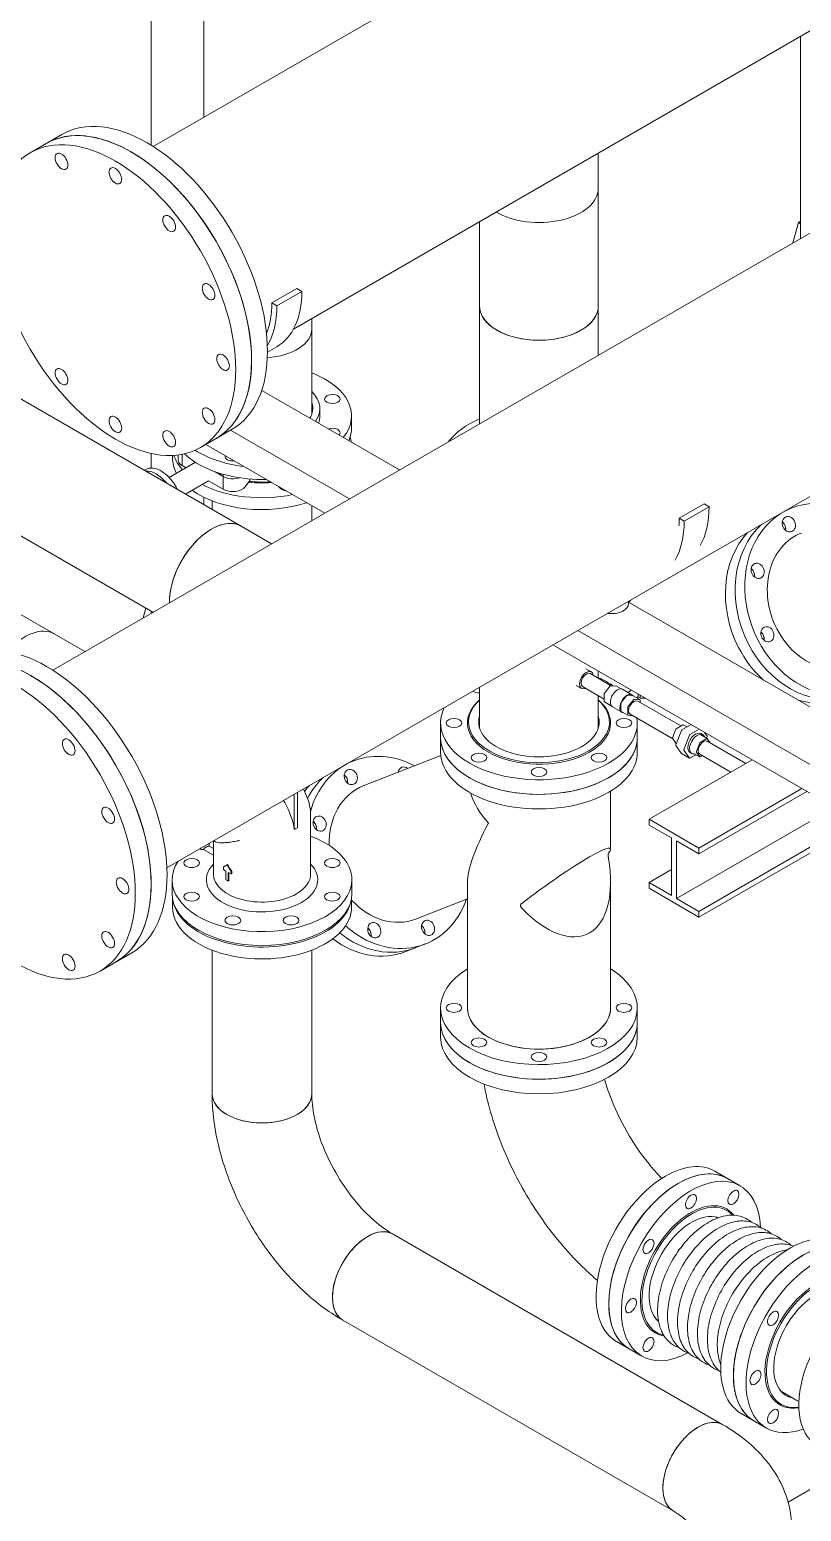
# Model space of a CAD drawing. Header units: millimetres. Extents: x -312439 to 477422, y -331570 to 212570.
# Drawn here: x 412228 to 412898, y 89697 to 90985 of the extents above; entities that cross this region are included whole.
import ezdxf

# ---------------------------------------------------------------- set-up
doc = ezdxf.new("R2010")
doc.units = ezdxf.units.MM

msp = doc.modelspace()

# ---------------------------------------------------------------- linework, layer by layer
at = {"color": 0, "linetype": 'Continuous', "lineweight": 0, "extrusion": (1.25969e-16, 0.816497, 0.57735)}
for p, q in [((412247.642, 90428.053), (413864.798, 91361.719)), ((412333.117, 91305.395), (412333.117, 90884.163)), ((412379.051, 91278.876), (412379.051, 90908.549)), ((412334.891, 90883.053), (412893.372, 91205.492)), ((412346.797, 90256.31), (413963.954, 91189.976)), ((412456.849, 90724.475), (412982.618, 91028.028)), ((412897.324, 90978.783), (412897.324, 90803.147)), ((411626.544, 90887.188), (412334.715, 90478.325)), ((412228.098, 90877.689), (412255.642, 90893.591)), ((412721.603, 90701.695), (412721.603, 90877.331)), ((412897.324, 90818.191), (412895.389, 90817.074)), ((412618.528, 90642.184), (412618.528, 90817.82)), ((412890.536, 90799.228), (412895.389, 90817.074)), ((412895.389, 90817.074), (412897.324, 90815.957)), ((412459.692, 90759.651), (412438.039, 90747.15)), ((412464.023, 90757.151), (412442.369, 90744.649)), ((412464.023, 90757.151), (412459.692, 90759.651)), ((412438.039, 90747.15), (412442.369, 90744.649)), ((412472.718, 90650.395), (412472.718, 90733.637)), ((412442.219, 90708.956), (412434.178, 90704.314)), ((412173.364, 90690.502), (412411.294, 90553.133)), ((412548.855, 90601.958), (412429.165, 90671.062)), ((412479.67, 90648.951), (412479.67, 90655.302)), ((412507.23, 90638.649), (412507.23, 90648.951)), ((412376.005, 90621.507), (412403.548, 90637.409)), ((412505.548, 90576.955), (412402.194, 90636.627)), ((412333.117, 90616.347), (412333.117, 90603.618)), ((412351.668, 90612.446), (412351.668, 90614.642)), ((412356.703, 90615.079), (412356.703, 90610.534)), ((412360.111, 90615.63), (412360.111, 90605.783)), ((412363.251, 90615.072), (412361.707, 90615.963)), ((412483.895, 90564.454), (412380.54, 90624.125)), ((412328.314, 90602.331), (412327.207, 90601.681)), ((412371.619, 90608.618), (412348.922, 90595.284)), ((412360.111, 90605.783), (412363.481, 90603.837)), ((412395.777, 90596.294), (412388.615, 90600.429)), ((412011.168, 90596.858), (412275.594, 90444.192)), ((412382.876, 90592.64), (412363.046, 90580.989)), ((412382.876, 90592.64), (412395.777, 90585.193)), ((412396.001, 90598.107), (412395.777, 90596.294)), ((412395.777, 90596.294), (412395.777, 90585.193)), ((412414.887, 90587.295), (412418.863, 90592.836)), ((412418.863, 90594.16), (412418.863, 90592.836)), ((412443.783, 90587.612), (412444.011, 90587.295)), ((412379.051, 90578.241), (412379.051, 90571.749)), ((412386.179, 90567.633), (412386.179, 90575.129)), ((412472.718, 90558.001), (412472.718, 90570.906)), ((412813.523, 90572.479), (412791.87, 90559.977)), ((412817.854, 90569.978), (412796.201, 90557.477)), ((412817.854, 90569.978), (412813.523, 90572.479)), ((412885.275, 90567.201), (412889.509, 90568.858)), ((412437.788, 90537.834), (412411.294, 90553.131)), ((412791.87, 90559.977), (412796.201, 90557.477)), ((412747.894, 90485.943), (412747.894, 90487.884)), ((413189.92, 90231.84), (412747.894, 90487.043)), ((412326.329, 90473.483), (412328.605, 90481.852)), ((412333.117, 90479.247), (412333.117, 90477.402)), ((413146.613, 90206.836), (412703.859, 90462.46)), ((413146.613, 90181.833), (412682.206, 90449.959)), ((412710.776, 90429.277), (412715.451, 90426.578)), ((412732.827, 90414.412), (412714.526, 90424.977)), ((412721.603, 90420.891), (412721.603, 90427.212)), ((412618.528, 90377.541), (412618.528, 90413.194)), ((412702.49, 90414.729), (412707.08, 90412.079)), ((412726.77, 90402.845), (412708.004, 90413.68)), ((412726.77, 90400.726), (412726.77, 90407.526)), ((412726.927, 90407.929), (412732.027, 90414.274)), ((412732.34, 90414.455), (412737.44, 90414)), ((412737.505, 90413.98), (412741.384, 90411.74)), ((412741.218, 90399.678), (412746.318, 90406.023)), ((412742.632, 90411.347), (412750.861, 90406.597)), ((412746.631, 90406.204), (412751.732, 90405.748)), ((412750.391, 90410.592), (412747.166, 90408.73)), ((412758, 90403.594), (412758, 90406.199)), ((412721.603, 90377.541), (412721.603, 90405.828)), ((412726.862, 90400.523), (412732.896, 90397.039)), ((412733.861, 90396.154), (412742.089, 90391.404)), ((412741.061, 90392.474), (412741.061, 90399.275)), ((412747.124, 90388.974), (412747.124, 90395.775)), ((412747.281, 90396.178), (412752.381, 90402.523)), ((412751.796, 90405.728), (412757.859, 90402.228)), ((412752.694, 90402.704), (412757.795, 90402.248)), ((412755.46, 90404.358), (412754.815, 90403.986)), ((412793.325, 90379.483), (412755.799, 90401.149)), ((412758, 90403.594), (412755.921, 90404.794)), ((412757.951, 90402.026), (412757.951, 90399.906)), ((412762.511, 90403.594), (412758, 90403.594)), ((412584.629, 90382.092), (412584.629, 90356.689)), ((412741.153, 90392.272), (412747.216, 90388.772)), ((412751.895, 90388.339), (412747.281, 90388.752)), ((412786.337, 90368.454), (412749.276, 90389.851)), ((412755.503, 90382.092), (412755.503, 90356.689)), ((412795.161, 90380.542), (412789.271, 90377.142)), ((412802.264, 90380.643), (412794.247, 90376.014)), ((412798.755, 90378.617), (412795.382, 90380.564)), ((412789, 90376.805), (412786.056, 90369.215)), ((412786.056, 90368.854), (412789, 90364.665)), ((412793.906, 90375.59), (412789.007, 90362.965)), ((412800.835, 90371.59), (412795.936, 90358.965)), ((412809.193, 90376.643), (412801.176, 90372.014)), ((412815.948, 90368.541), (412810.058, 90365.141)), ((412816.169, 90368.563), (412810.812, 90371.656)), ((412810.828, 90372.824), (412812.4, 90371.916)), ((412816.212, 90370.671), (412813.941, 90373.901)), ((412815.68, 90368.845), (412816.212, 90370.216)), ((412818.883, 90364.727), (412816.219, 90368.517)), ((412789.007, 90362.511), (412793.906, 90355.542)), ((412789.539, 90364.336), (412789.05, 90364.619)), ((412800.897, 90351.483), (412793.968, 90355.484)), ((412795.936, 90358.51), (412800.835, 90351.541)), ((412801.176, 90351.511), (412806.464, 90354.564)), ((412801.321, 90356.357), (412802.893, 90355.449)), ((412809.837, 90352.617), (412804.48, 90355.71)), ((412809.788, 90364.804), (412806.843, 90357.214)), ((412806.843, 90356.853), (412809.788, 90352.663)), ((412836.689, 90339.383), (412809.742, 90354.941)), ((412849.734, 90346.915), (412816.265, 90366.239)), ((412504.75, 90347.504), (412508.984, 90349.162)), ((412517.469, 90327.491), (412584.771, 90353.844)), ((412765.731, 90298.416), (412855.208, 90350.076)), ((412810.058, 90352.639), (412811.894, 90353.699)), ((412457.49, 90320.219), (412457.49, 90289.434)), ((412460.305, 90321.844), (412460.305, 90291.059)), ((412468.221, 90318.435), (412465.454, 90324.817)), ((412732.229, 90322.851), (412732.229, 90272.413)), ((412809.037, 90273.412), (412898.515, 90325.072)), ((412809.037, 90268.412), (412902.846, 90322.572)), ((412789.549, 90229.657), (412926.665, 90308.82)), ((412471.708, 90250.82), (412471.708, 90301.626)), ((412809.037, 90273.412), (412765.731, 90298.416)), ((412765.731, 90298.416), (412765.731, 90293.415)), ((412765.731, 90293.415), (412785.219, 90282.163)), ((412809.037, 90218.405), (412946.153, 90297.569)), ((412809.037, 90213.405), (412950.483, 90295.069)), ((412387.19, 90250.82), (412387.19, 90279.631)), ((412388.195, 90279.298), (412387.493, 90279.806)), ((412785.219, 90282.163), (412785.219, 90232.157)), ((412789.549, 90279.663), (412809.037, 90268.412)), ((412789.549, 90229.657), (412789.549, 90279.663)), ((412375.148, 90272.679), (412375.757, 90272.327)), ((412378.672, 90272.278), (412387.19, 90267.36)), ((412382.926, 90277.169), (412383.535, 90276.818)), ((412383.62, 90275.135), (412387.19, 90273.074)), ((412809.037, 90268.412), (412809.037, 90273.412)), ((412356.084, 90261.672), (412356.084, 90261.26)), ((412396.303, 90257.162), (412395.867, 90256.91)), ((412395.867, 90254.877), (412395.867, 90256.91)), ((412398.115, 90245.728), (412398.115, 90253.37)), ((412399.566, 90259.043), (412399.133, 90258.793)), ((412400.188, 90244.531), (412400.188, 90252.173)), ((412400.622, 90244.781), (412400.622, 90251.943)), ((412403.232, 90253.161), (412402.796, 90252.91)), ((412402.796, 90250.876), (412402.796, 90252.91)), ((412403.232, 90251.128), (412403.232, 90253.161)), ((412765.731, 90243.409), (412785.219, 90254.66)), ((412351.361, 90233.867), (412351.361, 90245.819)), ((412400.622, 90244.781), (412400.188, 90244.531)), ((412403.232, 90251.128), (412402.796, 90250.876)), ((412507.536, 90233.867), (412507.536, 90245.819)), ((412607.902, 90243.516), (412607.902, 90134.561)), ((412732.229, 90243.833), (412732.229, 90134.561)), ((412765.731, 90243.409), (412765.731, 90238.408)), ((412785.219, 90232.157), (412765.731, 90243.409)), ((412351.668, 90221.966), (412351.668, 90229.879)), ((412507.23, 90221.966), (412507.23, 90229.879)), ((412562.799, 90211.722), (412607.902, 90229.382)), ((412765.731, 90238.408), (412809.037, 90213.405)), ((412809.037, 90218.405), (412789.549, 90229.657)), ((412809.037, 90213.405), (412809.037, 90218.405)), ((412554.432, 90183.452), (412571.285, 90190.051)), ((412288.756, 90166.507), (412316.299, 90182.409)), ((412386.179, 90184.649), (412386.179, 90059.551)), ((412472.718, 90184.649), (412472.718, 90059.551)), ((412584.629, 90134.561), (412584.629, 90109.158)), ((412755.503, 90134.561), (412755.503, 90109.158)), ((412844.805, 89979.885), (412822.805, 89992.587)), ((412823.619, 89952.867), (412825.243, 89951.929)), ((412829.918, 89772.314), (412542.872, 89938.041)), ((412786.649, 89697.369), (412499.603, 89863.096)), ((412772.174, 89863.76), (412773.797, 89862.823)), ((412759.368, 89831.904), (412737.368, 89844.606)), ((412892.123, 89794.401), (412880.643, 89801.029)), ((412845.635, 89782.098), (412867.635, 89769.396)), ((412886.459, 89704.926), (412917.46, 89722.824))]:
    msp.add_line(p, q, dxfattribs=at)
at = {"color": 0, "linetype": 'Continuous', "lineweight": 0}
msp.add_arc((412429.449, 90301.626), 42.259, 0, 23.438949, dxfattribs=at)
for centre, major_axis, ratio, start_param, end_param in [((412329.595, 90765.5), (73.953, -128.091), 0.57735027, 0, 3.14159265), ((412315.823, 90757.549), (73.953, -128.091), 0.57735027, 0, 3.14159265), ((412315.823, 90757.549), (-73.953, 128.091), 0.57735027, 3.14159265, 6.28318531), ((412670.066, 90846.738), (-51.538, 0), 0.57735027, 0.76549832, 3.14159265), ((412389.578, 90800.131), (52.64, -91.175), 0.57735027, 0, 0.78539816), ((412367.925, 90787.63), (49.578, -85.871), 0.57735027, 0.41774675, 0.78539816), ((412367.925, 90787.63), (-52.64, 91.175), 0.57735027, 3.45104114, 3.92699082), ((412670.066, 90744.438), (-51.538, 0), 0.57735027, 0, 2.35619449), ((412670.066, 90744.438), (-51.538, 0), 0.57735027, 0, 3.14159265), ((412670.066, 90744.438), (-51.538, 0), 0.57735027, 2.35619449, 3.14159265), ((412429.449, 90724.407), (-43.27, 0), 0.57735027, 1.6777437, 3.14159265), ((412429.449, 90648.951), (-77.781, 0), 0.57735027, 2.70904475, 4.12246336), ((412429.449, 90655.302), (-50.221, 0), 0.57735027, 2.74635841, 3.67400436), ((412429.449, 90655.302), (-44.096, 0), 0.57735027, 2.80419588, 3.33554568), ((412429.449, 90648.951), (-50.221, 0), 0.57735027, 2.92096037, 3.14159265), ((412490.559, 90634.337), (-6.737, 0), 0.57735027, 2.74889357, 5.26308645), ((412429.449, 90638.649), (-77.781, 0), 0.57735027, 2.88879875, 3.14159265), ((412670.066, 90607.121), (85.437, 0), 0.57735027, 2.21833582, 2.73478989), ((412490.559, 90634.337), (-6.737, 0), 0.57735027, 2.59089518, 2.74889357), ((412429.449, 90622.747), (-77.781, 0), 0.57735027, 3.21670002, 3.3195861), ((412429.449, 90612.446), (-77.781, 0), 0.57735027, 0, 0.3041974), ((412429.449, 90622.747), (-77.781, 0), 0.57735027, 0.17993104, 0.47916548), ((412368.339, 90621.635), (-11.637, 0), 0.57735027, 0.98987599, 1.03977437), ((412429.449, 90638.649), (-77.781, 0), 0.57735027, 0.52664368, 0.7824175), ((412429.449, 90648.951), (-77.781, 0), 0.57735027, 0.72653182, 1.36710055), ((412404.136, 90613.669), (-6.737, 0), 0.57735027, 6.11129483, 8.02587212), ((412337.32, 90577.172), (13.299, -22.637), 0.58236072, 1.82934796, 2.85681604), ((412341.613, 90579.694), (13.299, -22.637), 0.58236072, 1.46371236, 3.14159265), ((412368.339, 90610.534), (-11.637, 0), 0.57735027, 0, 0.7854281), ((412429.449, 90638.649), (-77.781, 0), 0.57735027, 0.78710212, 1.61749931), ((412429.449, 90622.747), (-77.781, 0), 0.57735027, 0.8369849, 1.91951811), ((412404.136, 90600.967), (11.637, 0), 0.57735027, 3.44340421, 5.24143388), ((412404.136, 90589.866), (11.637, 0), 0.57735027, 3.91088252, 5.89048623), ((412429.449, 90623.548), (-56.958, 0), 0.57735027, 1.36486036, 1.71923493), ((412429.449, 90624.348), (-56.958, 0), 0.57735027, 1.37434468, 1.69766024), ((412454.761, 90589.866), (11.637, 0), 0.57735027, 3.53429174, 4.36797508), ((412429.449, 90612.446), (-77.781, 0), 0.57735027, 0.67591198, 2.09242104), ((412920.659, 90489.303), (-31.151, 79.556), 0.81338956, 5.52720378, 7.97661991), ((412743.41, 90612.959), (52.64, -91.175), 0.57735027, 0.32390773, 0.78539816), ((412385.525, 90508.498), (25.769, 44.633), 0.57735027, 0, 2.37609433), ((412385.525, 90508.5), (25.769, 44.633), 0.57735027, 6.27399027, 8.63940969), ((412721.756, 90600.457), (-52.64, 91.175), 0.57735027, 3.46550039, 3.92699082), ((412721.756, 90600.457), (49.578, -85.871), 0.57735027, 0.70397868, 0.78539816), ((412912.233, 90486.003), (31.151, -79.556), 0.81338956, 3.44016636, 4.83502726), ((412912.233, 90486.003), (-31.151, 79.556), 0.81338956, 0.29857371, 1.69343461), ((412878.689, 90551.53), (2.479, -6.33), 0.81338956, 1.69343461, 2.18320084), ((412878.689, 90551.53), (-2.479, 6.33), 0.81338956, 4.09998447, 5.32479349), ((412878.689, 90551.53), (2.479, -6.33), 0.81338956, 0.95839181, 1.69343461), ((412903.807, 90482.704), (31.151, -79.556), 0.81338956, 3.51535622, 4.83502726), ((412920.659, 90489.303), (-22.665, 57.884), 0.81338956, 0, 1.69343461), ((412851.614, 90511.033), (2.479, -6.33), 0.81338956, 1.69343461, 2.18320084), ((412851.614, 90511.033), (-2.479, 6.33), 0.81338956, 4.09998447, 5.32479349), ((412851.614, 90511.033), (2.479, -6.33), 0.81338956, 0.95839181, 1.69343461), ((412732.583, 90485.943), (15.311, 0), 0.57735027, 4.5115448, 6.28318531), ((412670.066, 90506.708), (-85.437, 0), 0.57735027, 2.72685956, 2.77398842), ((412242.346, 90310.5), (73.953, -128.091), 0.57735027, 0, 3.14159265), ((412223.332, 90414.855), (25.769, 44.633), 0.57735027, 0, 1.21447712), ((412860.048, 90455.875), (2.479, -6.33), 0.81338956, 1.69343461, 2.18320084), ((412860.048, 90455.875), (-2.479, 6.33), 0.81338956, 4.09998447, 5.32479349), ((412860.048, 90455.875), (2.479, -6.33), 0.81338956, 0.95839181, 1.69343461), ((412920.659, 90489.303), (-22.665, 57.884), 0.81338956, 1.69343461, 3.14159265), ((412228.574, 90302.549), (73.953, -128.091), 0.57735027, 0, 3.14159265), ((412228.574, 90302.549), (-73.953, 128.091), 0.57735027, 3.14159265, 6.28318531), ((412903.807, 90482.704), (31.151, -79.556), 0.81338956, 4.83502726, 5.26460357), ((412912.233, 90486.003), (31.151, -79.556), 0.81338956, 4.83502726, 6.16330208), ((412912.233, 90486.003), (-31.151, 79.556), 0.81338956, 1.69343461, 3.02170942), ((412920.659, 90489.303), (-31.151, 79.556), 0.81338956, 1.69343461, 2.90162807), ((412711.265, 90419.329), (-4.186, -7.25), 0.57735027, 2.46416131, 6.96061665), ((412711.265, 90419.329), (3.261, 5.649), 0.57735027, 0, 3.14159265), ((412670.066, 90382.092), (-85.437, 0), 0.57735027, 3.85112705, 4.06484949), ((412617.881, 90412.221), (-6.798, 0), 0.57735027, 0.67717659, 1.66610878), ((412727.083, 90407.707), (0.221, 0.383), 0.57735027, 1.30899694, 2.35619449), ((412738.246, 90403.751), (4.386, 7.596), 0.57735027, 0.78539816, 3.14159265), ((412732.184, 90414.052), (0.221, 0.383), 0.57735027, 0.26179939, 1.30899694), ((412737.284, 90413.596), (0.221, 0.383), 0.57735027, 0, 0.26179939), ((412738.246, 90403.751), (4.386, 7.596), 0.57735027, 0, 0.78539816), ((412746.475, 90399), (4.386, 7.596), 0.57735027, 0.78539816, 3.3966675), ((412746.475, 90405.801), (0.221, 0.383), 0.57735027, 0.26179939, 1.30899694), ((412746.475, 90399), (4.386, 7.596), 0.57735027, 6.02811046, 7.06858347), ((412753.476, 90407.793), (-1.983, 3.435), 0.57735027, 3.14159265, 4.2465216), ((412670.066, 90382.092), (-85.437, 0), 0.57735027, 6.00850537, 8.6393798), ((412670.066, 90382.092), (62.164, 0), 0.57735027, 2.54822804, 5.49778714), ((412670.066, 90382.892), (61.184, 0), 0.57735027, 2.57241108, 5.49778714), ((412670.066, 90382.892), (61.184, 0), 0.57735027, 5.49778714, 6.85236688), ((412670.066, 90382.092), (62.164, 0), 0.57735027, 5.49778714, 6.87654992), ((412727.083, 90400.906), (-0.221, -0.383), 0.57735027, 5.49778714, 6.28318531), ((412741.374, 90399.456), (0.221, 0.383), 0.57735027, 1.30899694, 2.35619449), ((412747.437, 90395.955), (0.221, 0.383), 0.57735027, 1.30899694, 2.35619449), ((412752.538, 90395.5), (3.261, 5.649), 0.57735027, 0, 3.14159265), ((412751.575, 90405.345), (0.221, 0.383), 0.57735027, 0, 0.26179939), ((412752.538, 90402.3), (0.221, 0.383), 0.57735027, 0.26179939, 1.30899694), ((412757.638, 90401.845), (0.221, 0.383), 0.57735027, 5.49778714, 6.54498469), ((412903.807, 90482.704), (31.151, -79.556), 0.81338956, 5.7128324, 6.28318531), ((412670.066, 90382.892), (52.364, 0), 0.57735027, 2.96365333, 5.49778714), ((412670.066, 90382.892), (52.364, 0), 0.57735027, 5.49778714, 6.46112463), ((412670.066, 90382.092), (-85.437, 0), 0.57735027, 2.35619449, 3.23003374), ((412741.374, 90392.655), (-0.221, -0.383), 0.57735027, 5.49778714, 6.28318531), ((412747.437, 90389.155), (-0.221, -0.383), 0.57735027, 5.49778714, 6.54498469), ((412795.161, 90380.181), (0.221, 0.383), 0.57735027, 0, 0.78539816), ((412670.066, 90369.391), (85.437, 0), 0.57735027, 3.14159265, 6.28318531), ((412670.066, 90369.391), (85.437, 0), 0.57735027, 3.14159265, 5.49778714), ((412670.066, 90369.391), (85.437, 0), 0.57735027, 5.49778714, 6.28318531), ((412786.326, 90369.191), (-0.221, -0.383), 0.57735027, 4.97418837, 6.02138592), ((412789.271, 90376.781), (-0.221, -0.383), 0.57735027, 3.92699082, 4.97418837), ((412794.247, 90375.56), (-0.278, -0.482), 0.57735027, 3.92699082, 4.97418837), ((412806.074, 90364.591), (-4.754, -8.234), 0.57735027, 3.14159265, 6.28318531), ((412807.646, 90363.683), (-4.754, -8.234), 0.57735027, 2.67421922, 6.75055874), ((412801.176, 90371.559), (-0.278, -0.482), 0.57735027, 3.92699082, 4.97418837), ((412815.948, 90368.18), (0.221, 0.383), 0.57735027, 6.02138592, 7.06858347), ((412815.871, 90370.247), (0.278, 0.482), 0.57735027, 4.97418837, 6.02138592), ((412540.134, 90269.607), (-31.151, 79.556), 0.81338956, 5.52720378, 7.10416283), ((412670.066, 90356.689), (85.437, 0), 0.57735027, 3.14159265, 6.28318531), ((412789.348, 90362.935), (-0.278, -0.482), 0.57735027, 4.97418837, 6.02138592), ((412789.271, 90365.002), (-0.221, -0.383), 0.57735027, 6.02138592, 6.28318531), ((412794.247, 90355.966), (-0.278, -0.482), 0.57735027, 6.02138592, 6.28318531), ((412796.277, 90358.934), (-0.278, -0.482), 0.57735027, 4.97418837, 6.02138592), ((412807.114, 90357.19), (-0.221, -0.383), 0.57735027, 4.97418837, 6.02138592), ((412813.003, 90360.59), (3.261, 5.649), 0.57735027, 0, 3.14159265), ((412810.058, 90364.779), (-0.221, -0.383), 0.57735027, 3.92699082, 4.97418837), ((412553.315, 90337.245), (-2.479, 6.33), 0.81338956, 5.33912535, 7.22724526), ((412801.176, 90351.965), (-0.278, -0.482), 0.57735027, 6.02138592, 7.06858347), ((412810.058, 90353), (-0.221, -0.383), 0.57735027, 6.02138592, 7.06858347), ((412531.708, 90266.307), (31.151, -79.556), 0.81338956, 3.44016636, 3.75641728), ((412531.708, 90266.307), (-31.151, 79.556), 0.81338956, 0.29857371, 0.61482462), ((412498.164, 90331.834), (2.479, -6.33), 0.81338956, 1.69343461, 2.18320084), ((412498.164, 90331.834), (-2.479, 6.33), 0.81338956, 4.09998447, 5.32479349), ((412498.164, 90331.834), (2.479, -6.33), 0.81338956, 0.95839181, 1.69343461), ((412523.281, 90263.008), (31.151, -79.556), 0.81338956, 3.51535622, 3.60763954), ((412540.134, 90269.607), (-22.665, 57.884), 0.81338956, 0, 1.16199555), ((412670.066, 90320.482), (55.866, -38.121), 0.71518683, 3.88875876, 4.38100904), ((412428.041, 90300.813), (-21.106, 36.557), 0.57735027, 4.09086735, 4.71209124), ((412458.897, 90284.624), (3.584, 6.208), 0.57735027, 0.5040342, 1.06676213), ((412471.089, 90291.337), (2.479, -6.33), 0.81338956, 1.69343461, 2.18320084), ((412471.089, 90291.337), (-2.479, 6.33), 0.81338956, 4.09998447, 5.32479349), ((412471.089, 90291.337), (2.479, -6.33), 0.81338956, 0.95839181, 1.69343461), ((412670.066, 90320.482), (58.782, 86.144), 0.23478059, 2.02481455, 2.81021271), ((412670.172, 90320.524), (22.665, -57.884), 0.81338956, 4.83355998, 4.84177519), ((412670.066, 90320.731), (42.317, -86.739), 0.52498709, 4.75049638, 4.75577704), ((412429.449, 90245.819), (-78.087, 0), 0.57735027, 5.91803403, 10.42373876), ((412420.335, 90312.964), (-41.768, -33.575), 0.21132487, 0.45756061, 0.50408975), ((412368.368, 90260.426), (-6.829, 0), 0.57735027, 2.35619449, 5.49778714), ((412379.646, 90269.872), (3.981, 6.895), 0.57735027, 1.37487642, 1.54794814), ((412381.146, 90269.006), (3.368, 5.834), 0.57735027, 0.23927687, 1.33151946), ((412379.646, 90269.872), (3.981, 6.895), 0.57735027, 0.02284819, 0.19591991), ((412490.53, 90260.426), (-6.829, 0), 0.57735027, 2.35619449, 5.49778714), ((412670.066, 90227.165), (62.002, 45.805), 0.09789593, 5.96786838, 8.02490344), ((412670.066, 90289.081), (41.906, -90.433), 0.50772236, 5.30028158, 7.35731664), ((412368.368, 90260.426), (-6.829, 0), 0.57735027, 5.49778714, 8.6393798), ((412429.449, 90245.819), (-48.384, 0), 0.57735027, 5.77456605, 8.6393798), ((412429.449, 90276.296), (42.871, 24.736), 0.00028422, 3.81226072, 3.92679689), ((412429.449, 90270.264), (-42.872, 0), 0.57735027, 0.67083205, 0.7511986), ((412429.449, 90276.296), (42.259, 24.382), 0.00028422, 3.81059287, 3.92679645), ((412429.449, 90276.294), (-30.32, 52.481), 0.57753972, 1.57060218, 1.68513796), ((412429.449, 90276.294), (-29.887, 51.731), 0.57753972, 1.57060175, 1.68680491), ((412429.449, 90270.264), (-42.872, 0), 0.57735027, 0.81959773, 0.899904), ((412429.449, 90245.819), (-48.384, 0), 0.57735027, 2.35619449, 3.65021191), ((412490.53, 90260.426), (-6.829, 0), 0.57735027, 5.49778714, 8.6393798), ((412429.449, 90250.82), (-42.259, 0), 0.57735027, 0, 2.35619449), ((412429.449, 90262.621), (-42.872, 0), 0.57735027, 0.7511986, 0.81959773), ((412429.449, 90250.82), (-42.259, 0), 0.57735027, 2.35619449, 3.14159265), ((412429.449, 90233.867), (-78.087, 0), 0.57735027, 0, 3.14159265), ((412429.449, 90232.267), (77.781, 0), 0.57735027, 3.2346128, 4.3196899), ((412368.368, 90231.212), (-6.829, 0), 0.57735027, 5.49778714, 8.6393798), ((412368.368, 90231.212), (-6.829, 0), 0.57735027, 2.35619449, 5.49778714), ((412429.449, 90232.267), (77.781, 0), 0.57735027, 4.3196899, 6.19016516), ((412490.53, 90231.212), (-6.829, 0), 0.57735027, 5.49778714, 8.6393798), ((412490.53, 90231.212), (-6.829, 0), 0.57735027, 2.35619449, 5.49778714), ((412540.134, 90269.607), (-31.151, 79.556), 0.81338956, 2.13300307, 3.89757418), ((412540.134, 90269.607), (-22.665, 57.884), 0.81338956, 2.01178128, 3.14159265), ((412429.449, 90221.966), (-77.781, 0), 0.57735027, 0, 1.17809725), ((412404.148, 90210.554), (-6.829, 0), 0.57735027, 5.49778714, 8.6393798), ((412404.148, 90210.554), (-6.829, 0), 0.57735027, 2.35619449, 5.49778714), ((412429.449, 90221.966), (-77.781, 0), 0.57735027, 1.17809725, 3.14159265), ((412454.75, 90210.554), (-6.829, 0), 0.57735027, 5.49778714, 8.6393798), ((412454.75, 90210.554), (-6.829, 0), 0.57735027, 2.35619449, 5.49778714), ((412518.527, 90198.669), (2.479, -6.33), 0.81338956, 1.69343461, 2.18320084), ((412518.527, 90198.669), (-2.479, 6.33), 0.81338956, 4.09998447, 5.32479349), ((412518.527, 90198.669), (2.479, -6.33), 0.81338956, 0.95839181, 1.69343461), ((412565.251, 90200.781), (2.479, -6.33), 0.81338956, 1.69343461, 2.18320084), ((412565.251, 90200.781), (-2.479, 6.33), 0.81338956, 4.09998447, 5.32479349), ((412565.251, 90200.781), (2.479, -6.33), 0.81338956, 0.95839181, 1.69343461), ((412523.281, 90263.008), (31.151, -79.556), 0.81338956, 5.36724698, 6.28318531), ((412531.708, 90266.307), (31.151, -79.556), 0.81338956, 5.32898924, 6.28318531), ((412531.708, 90266.307), (-31.151, 79.556), 0.81338956, 2.18739659, 3.14159265), ((412670.066, 90134.561), (-85.437, 0), 0.57735027, 5.52720378, 7.06858347), ((412670.066, 90134.561), (-85.437, 0), 0.57735027, 0.78539816, 3.89757418), ((412670.066, 90134.561), (62.164, 0), 0.57735027, 3.14159265, 6.28318531), ((412670.066, 90134.561), (-62.164, 0), 0.57735027, 0, 0.78539816), ((412670.066, 90134.561), (-62.164, 0), 0.57735027, 0.78539816, 3.14159265), ((412670.066, 90121.859), (-85.437, 0), 0.57735027, 0, 0.78539816), ((412670.066, 90121.859), (85.437, 0), 0.57735027, 3.14159265, 6.28318531), ((412670.066, 90121.859), (-85.437, 0), 0.57735027, 0.78539816, 3.14159265), ((412670.066, 90109.158), (-85.437, 0), 0.57735027, 0, 3.14159265), ((412429.449, 90059.551), (43.27, 0), 0.57735027, 3.14159265, 5.49778714), ((412429.449, 90059.551), (-43.27, 0), 0.57735027, 0, 0.78539816), ((412429.449, 90059.551), (-43.27, 0), 0.57735027, 0.78539816, 3.14159265), ((412429.449, 90059.551), (43.27, 0), 0.57735027, 5.49778714, 6.28318531), ((412791.086, 89912.245), (42.718, 73.99), 0.57735027, 0, 3.14159265), ((412802.086, 89905.895), (-42.718, -73.99), 0.57735027, 2.40088063, 7.02389733), ((412780.087, 89918.596), (-42.718, -73.99), 0.57735027, 3.14159265, 3.92699082), ((412780.087, 89918.596), (-42.718, -73.99), 0.57735027, 3.92699082, 6.28318531), ((412791.086, 89912.245), (42.718, 73.99), 0.57735027, 0.78539816, 3.14159265), ((412791.086, 89912.245), (42.718, 73.99), 0.57735027, 0, 0.78539816), ((412802.086, 89905.895), (-31.082, -53.835), 0.57735027, 2.91551375, 6.50926421), ((412802.779, 89905.494), (30.592, 52.987), 0.57735027, 6.09968131, 9.60828196), ((412802.779, 89905.494), (26.182, 45.349), 0.57735027, 0.10748611, 3.03410655), ((412521.238, 89900.568), (-21.635, -37.473), 0.57735027, 3.14159265, 6.28318531), ((412888.353, 89856.088), (-42.718, -73.99), 0.57735027, 3.14159265, 6.28318531), ((412521.238, 89900.568), (21.635, 37.473), 0.57735027, 0.78539816, 3.14159265), ((412521.238, 89900.568), (21.635, 37.473), 0.57735027, 0, 0.78539816), ((412899.353, 89849.737), (42.718, 73.99), 0.57735027, 0, 3.14159265), ((412899.353, 89849.737), (-42.718, -73.99), 0.57735027, 3.14159265, 6.28318531), ((412910.353, 89843.387), (-42.718, -73.99), 0.57735027, 3.20000298, 6.88878068), ((412910.353, 89843.387), (-31.082, -53.835), 0.57735027, 2.69380341, 6.73097455), ((412911.046, 89842.987), (-30.592, -52.987), 0.57735027, 2.71673712, 6.70804084), ((412911.046, 89842.987), (-26.182, -45.349), 0.57735027, 2.96365333, 6.46112463), ((412949.892, 89820.559), (38.278, 66.3), 0.57735027, 0.53677507, 3.14159265), ((412808.284, 89734.842), (-21.635, -37.473), 0.57735027, 3.14159265, 6.28318531), ((412808.284, 89734.842), (-21.635, -37.473), 0.57735027, 3.14159265, 5.49778714), ((412808.284, 89734.842), (-21.635, -37.473), 0.57735027, 5.49778714, 6.28318531)]:
    msp.add_ellipse(centre, major_axis=major_axis, ratio=ratio, start_param=start_param, end_param=end_param, dxfattribs=at)
for centre, major_axis, ratio in [((412302.052, 90749.598), (-73.953, 128.091), 0.57735027), ((412255.28, 90870.144), (-3.889, 6.736), 0.57735027), ((412302.052, 90857.612), (-3.889, 6.736), 0.57735027), ((412348.823, 90816.137), (-3.889, 6.736), 0.57735027), ((412383.062, 90756.833), (-3.889, 6.736), 0.57735027), ((412395.594, 90695.591), (-3.889, 6.736), 0.57735027), ((412255.28, 90683.059), (-3.889, 6.736), 0.57735027), ((412490.559, 90663.565), (-6.737, 0), 0.57735027), ((412383.062, 90648.82), (-3.889, 6.736), 0.57735027), ((412302.052, 90641.584), (-3.889, 6.736), 0.57735027), ((412348.823, 90629.052), (-3.889, 6.736), 0.57735027), ((412887.116, 90554.829), (-2.479, 6.33), 0.81338956), ((412860.04, 90514.333), (-2.479, 6.33), 0.81338956), ((412868.475, 90459.174), (-2.479, 6.33), 0.81338956), ((412214.803, 90294.598), (-73.953, 128.091), 0.57735027), ((412596.266, 90382.092), (-6.798, 0), 0.57735027), ((412743.866, 90382.092), (-6.798, 0), 0.57735027), ((412261.574, 90361.137), (-3.889, 6.736), 0.57735027), ((412617.881, 90351.964), (-6.798, 0), 0.57735027), ((412722.25, 90351.964), (-6.798, 0), 0.57735027), ((412506.591, 90335.133), (-2.479, 6.33), 0.81338956), ((412670.066, 90339.484), (-6.798, 0), 0.57735027), ((412295.813, 90301.834), (-3.889, 6.736), 0.57735027), ((412479.515, 90294.636), (-2.479, 6.33), 0.81338956), ((412308.345, 90240.591), (-3.889, 6.736), 0.57735027), ((412295.813, 90193.82), (-3.889, 6.736), 0.57735027), ((412526.953, 90201.968), (-2.479, 6.33), 0.81338956), ((412573.678, 90204.08), (-2.479, 6.33), 0.81338956), ((412261.574, 90174.052), (-3.889, 6.736), 0.57735027), ((412596.266, 90134.561), (-6.798, 0), 0.57735027), ((412743.866, 90134.561), (-6.798, 0), 0.57735027), ((412617.881, 90104.432), (-6.798, 0), 0.57735027), ((412722.25, 90104.432), (-6.798, 0), 0.57735027), ((412670.066, 90091.952), (-6.798, 0), 0.57735027), ((412802.086, 89966.152), (-3.399, -5.887), 0.57735027), ((412838.987, 89969.807), (-3.399, -5.887), 0.57735027), ((412765.186, 89927.199), (-3.399, -5.887), 0.57735027), ((412749.902, 89875.766), (-3.399, -5.887), 0.57735027), ((412873.453, 89864.691), (-3.399, -5.887), 0.57735027), ((412765.186, 89841.982), (-3.399, -5.887), 0.57735027), ((412858.169, 89813.258), (-3.399, -5.887), 0.57735027), ((412873.453, 89779.474), (-3.399, -5.887), 0.57735027)]:
    msp.add_ellipse(centre, major_axis=major_axis, ratio=ratio, dxfattribs=at)
msp.add_open_spline([(412449.154, 90312.988), (412448.805, 90313.593), (412448.456, 90314.197), (412448.107, 90314.802)], degree=3, dxfattribs=at)
for points, knots in [([(412409.863, 90280.006), (412409.749, 90279.981), (412409.633, 90279.956), (412409.404, 90279.907), (412409.062, 90279.834), (412408.723, 90279.763), (412408.049, 90279.624), (412407.607, 90279.536), (412406.296, 90279.281), (412405.446, 90279.126), (412402.967, 90278.706), (412401.408, 90278.484), (412399.576, 90278.282), (412399.216, 90278.245), (412398.507, 90278.179), (412398.159, 90278.15), (412397.139, 90278.074), (412396.489, 90278.039), (412394.632, 90277.979), (412393.514, 90278.001), (412391.521, 90278.168), (412390.647, 90278.313), (412389.199, 90278.727), (412388.629, 90278.984), (412388.195, 90279.298)], [-0.0000567962, -0.0000567962, -0.0000567962, -0.0000567962, 0.0006669992, 0.0006669992, 0.0013907947, 0.0028383856, 0.0028383856, 0.0057335673, 0.0057335673, 0.0115239308, 0.0115239308, 0.0231046578, 0.0231046578, 0.0259998396, 0.0259998396, 0.0288950213, 0.0288950213, 0.0346853848, 0.0346853848, 0.0462661118, 0.0462661118, 0.0578468388, 0.0578468388, 0.0688509951, 0.0688509951, 0.0688509951, 0.0688509951]), ([(412378.672, 90272.278), (412378.187, 90272.263), (412377.701, 90272.264), (412376.729, 90272.283), (412376.243, 90272.302), (412375.757, 90272.327)], [0.0337428486, 0.0337428486, 0.0337428486, 0.0337428486, 0.03614408468, 0.03614408468, 0.03854532076, 0.03854532076, 0.03854532076, 0.03854532076]), ([(412383.535, 90276.818), (412383.578, 90276.538), (412383.611, 90276.257), (412383.645, 90275.696), (412383.646, 90275.415), (412383.62, 90275.135)], [0.01602476072, 0.01602476072, 0.01602476072, 0.01602476072, 0.01840250685, 0.01840250685, 0.02078025297, 0.02078025297, 0.02078025297, 0.02078025297]), ([(412730.401, 90268.83), (412730.379, 90268.799), (412730.357, 90268.762), (412730.297, 90268.633), (412730.262, 90268.523), (412730.205, 90268.254), (412730.183, 90268.095), (412730.154, 90267.739), (412730.146, 90267.542), (412730.146, 90267.13), (412730.154, 90266.902), (412730.183, 90266.418), (412730.205, 90266.162), (412730.262, 90265.64), (412730.297, 90265.373), (412730.357, 90264.971), (412730.379, 90264.832), (412730.401, 90264.696)], [17.89795356, 17.89795356, 17.89795356, 17.89795356, 18.55921682, 18.55921682, 19.79774199, 19.79774199, 21.03626716, 21.03626716, 22.27479234, 22.27479234, 23.51331751, 23.51331751, 24.75184268, 24.75184268, 25.99036785, 25.99036785, 26.65163111, 26.65163111, 26.65163111, 26.65163111]), ([(412655.101, 90221.222), (412655.009, 90221.318), (412654.922, 90221.419), (412654.685, 90221.719), (412654.549, 90221.927), (412654.33, 90222.356), (412654.246, 90222.576), (412654.135, 90223.013), (412654.109, 90223.229), (412654.109, 90223.642), (412654.135, 90223.85), (412654.246, 90224.253), (412654.33, 90224.448), (412654.549, 90224.811), (412654.685, 90224.979), (412654.922, 90225.21), (412655.009, 90225.285), (412655.101, 90225.355)], [17.89795356, 17.89795356, 17.89795356, 17.89795356, 18.55921682, 18.55921682, 19.79774199, 19.79774199, 21.03626716, 21.03626716, 22.27479234, 22.27479234, 23.51331751, 23.51331751, 24.75184268, 24.75184268, 25.99036785, 25.99036785, 26.65163111, 26.65163111, 26.65163111, 26.65163111]), ([(412727.07, 90072.415), (412728.47, 90067.436), (412730.143, 90062.341), (412735.879, 90047.123), (412740.695, 90036.901), (412751.975, 90017.185), (412758.46, 90007.705), (412769.073, 89994.603), (412772.9, 89990.299), (412776.769, 89986.334)], [0.369794337, 0.369794337, 0.369794337, 0.369794337, 0.507609134, 0.507609134, 0.778558045, 0.778558045, 1.053396997, 1.053396997, 1.20100199, 1.20100199, 1.20100199, 1.20100199]), ([(412386.179, 90059.551), (412386.179, 90044.528), (412388.202, 90029.243), (412395.57, 89998.806), (412400.928, 89983.655), (412414.456, 89954.343), (412422.628, 89940.188), (412441.249, 89913.816), (412451.692, 89901.6), (412474.367, 89880.001), (412486.592, 89870.607), (412499.603, 89863.096)], [0, 0, 0, 0, 0.31415927, 0.31415927, 0.62831853, 0.62831853, 0.9424778, 0.9424778, 1.25663706, 1.25663706, 1.57079633, 1.57079633, 1.57079633, 1.57079633]), ([(412472.718, 90059.551), (412472.718, 90053.907), (412473.341, 90047.339), (412476.164, 90032.788), (412478.443, 90024.751), (412484.704, 90008.139), (412488.747, 89999.558), (412498.217, 89983.005), (412503.662, 89975.045), (412515.18, 89960.826), (412521.244, 89954.549), (412532.649, 89944.656), (412538.003, 89940.852), (412542.872, 89938.041)], [0, 0, 0, 0, 0.2471265, 0.2471265, 0.50760913, 0.50760913, 0.77855804, 0.77855804, 1.053397, 1.053397, 1.32461508, 1.32461508, 1.57079633, 1.57079633, 1.57079633, 1.57079633]), ([(412622.319, 90068.253), (412623.183, 90063.545), (412624.187, 90058.836), (412629.713, 90036.006), (412636.095, 90017.959), (412652.208, 89983.046), (412661.942, 89966.187), (412684.121, 89934.776), (412696.559, 89920.226), (412713.567, 89904.025), (412717.143, 89900.801), (412720.788, 89897.699)], [0.23264377, 0.23264377, 0.23264377, 0.23264377, 0.31415927, 0.31415927, 0.62831853, 0.62831853, 0.9424778, 0.9424778, 1.25663706, 1.25663706, 1.33815256, 1.33815256, 1.33815256, 1.33815256]), ([(412854.569, 89948.167), (412851.721, 89950.758), (412848.303, 89952.595), (412840.627, 89954.565), (412836.355, 89954.625), (412827.251, 89952.936), (412822.394, 89951.061), (412812.672, 89945.526), (412807.809, 89941.82), (412798.643, 89933.006), (412794.341, 89927.902), (412786.713, 89916.821), (412783.385, 89910.849), (412778.018, 89898.612), (412775.979, 89892.349), (412773.408, 89880.118), (412772.88, 89874.154), (412773.453, 89863.108), (412774.554, 89858.023), (412778.357, 89849.409), (412781.019, 89845.832), (412786.56, 89841.475), (412789.043, 89840.161), (412791.718, 89839.307)], [0.66022736, 0.66022736, 0.66022736, 0.66022736, 0.94527954, 0.94527954, 1.24360278, 1.24360278, 1.56390403, 1.56390403, 1.8920444, 1.8920444, 2.21939584, 2.21939584, 2.5456685, 2.5456685, 2.87204299, 2.87204299, 3.19962738, 3.19962738, 3.52747854, 3.52747854, 3.84420963, 3.84420963, 4.05216162, 4.05216162, 4.05216162, 4.05216162]), ([(412863.23, 89943.167), (412860.383, 89945.757), (412856.964, 89947.594), (412849.288, 89949.564), (412845.016, 89949.624), (412835.913, 89947.936), (412831.055, 89946.061), (412821.333, 89940.525), (412816.47, 89936.819), (412807.304, 89928.005), (412803.002, 89922.901), (412795.374, 89911.82), (412792.046, 89905.848), (412786.679, 89893.611), (412784.641, 89887.348), (412782.07, 89875.118), (412781.542, 89869.154), (412782.114, 89858.108), (412783.215, 89853.023), (412787.018, 89844.408), (412789.68, 89840.831), (412795.221, 89836.474), (412797.704, 89835.161), (412800.38, 89834.307)], [0.66022736, 0.66022736, 0.66022736, 0.66022736, 0.94527954, 0.94527954, 1.24360278, 1.24360278, 1.56390403, 1.56390403, 1.8920444, 1.8920444, 2.21939584, 2.21939584, 2.5456685, 2.5456685, 2.87204299, 2.87204299, 3.19962738, 3.19962738, 3.52747854, 3.52747854, 3.84420963, 3.84420963, 4.05216162, 4.05216162, 4.05216162, 4.05216162]), ([(412871.891, 89938.166), (412869.044, 89940.757), (412865.625, 89942.594), (412857.95, 89944.564), (412853.677, 89944.623), (412844.574, 89942.935), (412839.717, 89941.06), (412829.994, 89935.524), (412825.131, 89931.818), (412815.966, 89923.005), (412811.664, 89917.901), (412804.036, 89906.82), (412800.707, 89900.848), (412795.34, 89888.61), (412793.302, 89882.347), (412790.731, 89870.117), (412790.203, 89864.153), (412790.775, 89853.107), (412791.877, 89848.022), (412795.68, 89839.408), (412798.342, 89835.83), (412803.882, 89831.474), (412806.366, 89830.16), (412809.041, 89829.306)], [0.66022736, 0.66022736, 0.66022736, 0.66022736, 0.94527954, 0.94527954, 1.24360278, 1.24360278, 1.56390403, 1.56390403, 1.8920444, 1.8920444, 2.21939584, 2.21939584, 2.5456685, 2.5456685, 2.87204299, 2.87204299, 3.19962738, 3.19962738, 3.52747854, 3.52747854, 3.84420963, 3.84420963, 4.05216162, 4.05216162, 4.05216162, 4.05216162]), ([(412880.553, 89933.165), (412877.705, 89935.756), (412874.287, 89937.593), (412866.611, 89939.563), (412862.339, 89939.623), (412853.236, 89937.934), (412848.378, 89936.059), (412838.656, 89930.524), (412833.793, 89926.818), (412824.627, 89918.004), (412820.325, 89912.9), (412812.697, 89901.819), (412809.369, 89895.847), (412804.002, 89883.61), (412801.964, 89877.347), (412799.393, 89865.117), (412798.864, 89859.153), (412799.437, 89848.106), (412800.538, 89843.021), (412804.341, 89834.407), (412807.003, 89830.83), (412812.544, 89826.473), (412815.027, 89825.159), (412817.702, 89824.305)], [0.66022736, 0.66022736, 0.66022736, 0.66022736, 0.94527954, 0.94527954, 1.24360278, 1.24360278, 1.56390403, 1.56390403, 1.8920444, 1.8920444, 2.21939584, 2.21939584, 2.5456685, 2.5456685, 2.87204299, 2.87204299, 3.19962738, 3.19962738, 3.52747854, 3.52747854, 3.84420963, 3.84420963, 4.05216162, 4.05216162, 4.05216162, 4.05216162]), ([(412889.214, 89928.165), (412886.367, 89930.755), (412882.948, 89932.593), (412875.272, 89934.563), (412871, 89934.622), (412861.897, 89932.934), (412857.039, 89931.059), (412847.317, 89925.523), (412842.454, 89921.817), (412833.288, 89913.003), (412828.987, 89907.899), (412821.358, 89896.819), (412818.03, 89890.847), (412812.663, 89878.609), (412810.625, 89872.346), (412808.054, 89860.116), (412807.526, 89854.152), (412808.098, 89843.106), (412809.199, 89838.021), (412813.003, 89829.406), (412815.664, 89825.829), (412821.205, 89821.472), (412823.688, 89820.159), (412826.364, 89819.305)], [0.66022736, 0.66022736, 0.66022736, 0.66022736, 0.94527954, 0.94527954, 1.24360278, 1.24360278, 1.56390403, 1.56390403, 1.8920444, 1.8920444, 2.21939584, 2.21939584, 2.5456685, 2.5456685, 2.87204299, 2.87204299, 3.19962738, 3.19962738, 3.52747854, 3.52747854, 3.84420963, 3.84420963, 4.05216162, 4.05216162, 4.05216162, 4.05216162]), ([(412891.22, 89927.424), (412890.136, 89927.881), (412889.013, 89928.258), (412883.934, 89929.562), (412879.661, 89929.621), (412870.558, 89927.933), (412865.701, 89926.058), (412855.978, 89920.522), (412851.115, 89916.817), (412841.95, 89908.003), (412837.648, 89902.899), (412830.02, 89891.818), (412826.692, 89885.846), (412821.324, 89873.609), (412819.286, 89867.345), (412816.715, 89855.115), (412816.187, 89849.151), (412816.759, 89838.105), (412817.861, 89833.02), (412821.664, 89824.406), (412824.326, 89820.828), (412827.782, 89818.11), (412827.895, 89818.023), (412828.009, 89817.938)], [0.85757682, 0.85757682, 0.85757682, 0.85757682, 0.94527954, 0.94527954, 1.24360278, 1.24360278, 1.56390403, 1.56390403, 1.8920444, 1.8920444, 2.21939584, 2.21939584, 2.5456685, 2.5456685, 2.87204299, 2.87204299, 3.19962738, 3.19962738, 3.52747854, 3.52747854, 3.84420963, 3.84420963, 3.85481216, 3.85481216, 3.85481216, 3.85481216]), ([(412885.601, 89924.186), (412885.038, 89924.11), (412884.472, 89924.02), (412879.183, 89923.044), (412874.319, 89921.171), (412864.582, 89915.637), (412859.711, 89911.93), (412850.53, 89903.11), (412846.222, 89898.001), (412838.581, 89886.91), (412835.248, 89880.932), (412829.872, 89868.681), (412827.83, 89862.411), (412825.253, 89850.163), (412824.723, 89844.19), (412825.279, 89833.451), (412826.271, 89828.633), (412828.003, 89824.423)], [1.20426216, 1.20426216, 1.20426216, 1.20426216, 1.24278882, 1.24278882, 1.56302814, 1.56302814, 1.89134823, 1.89134823, 2.21887437, 2.21887437, 2.54529526, 2.54529526, 2.87181858, 2.87181858, 3.19957844, 3.19957844, 3.50812682, 3.50812682, 3.50812682, 3.50812682]), ([(412895.833, 89792.626), (412895.705, 89792.676), (412895.577, 89792.726), (412894.879, 89793.009), (412894.315, 89793.26), (412893.205, 89793.802), (412892.659, 89794.092), (412892.123, 89794.401)], [2.2665952571, 2.2665952571, 2.2665952571, 2.2665952571, 2.2756004695, 2.2756004695, 2.3158974799, 2.3158974799, 2.3561944902, 2.3561944902, 2.3561944902, 2.3561944902]), ([(412829.918, 89772.314), (412842.929, 89764.803), (412854.749, 89755.663), (412874.229, 89733.59), (412881.978, 89720.583), (412889.396, 89694.704), (412890.378, 89682.537), (412887.406, 89659.458), (412883.705, 89648.605), (412872.347, 89627.629), (412864.237, 89617.849), (412847.349, 89602.566), (412838.927, 89596.582), (412829.918, 89591.381)], [0, 0, 0, 0, 0.31415927, 0.31415927, 0.62139477, 0.62139477, 0.85961709, 0.85961709, 1.08837512, 1.08837512, 1.35326625, 1.35326625, 1.57079633, 1.57079633, 1.57079633, 1.57079633]), ([(412786.649, 89697.369), (412791.537, 89694.547), (412795.298, 89691.65), (412800.409, 89686.708), (412801.774, 89684.689), (412803.221, 89681.933), (412803.034, 89681.853), (412803.034, 89681.842), (412803.182, 89681.489), (412801.082, 89677.946), (412798.879, 89675.142), (412792.72, 89670.152), (412789.936, 89668.224), (412786.649, 89666.326)], [0, 0, 0, 0, 0.2471265, 0.2471265, 0.49101374, 0.49101374, 0.8009391, 0.8009391, 1.11509837, 1.11509837, 1.40462587, 1.40462587, 1.57079633, 1.57079633, 1.57079633, 1.57079633])]:
    msp.add_open_spline(points, degree=3, knots=knots, dxfattribs=at)

doc.saveas('drawing.dxf')
